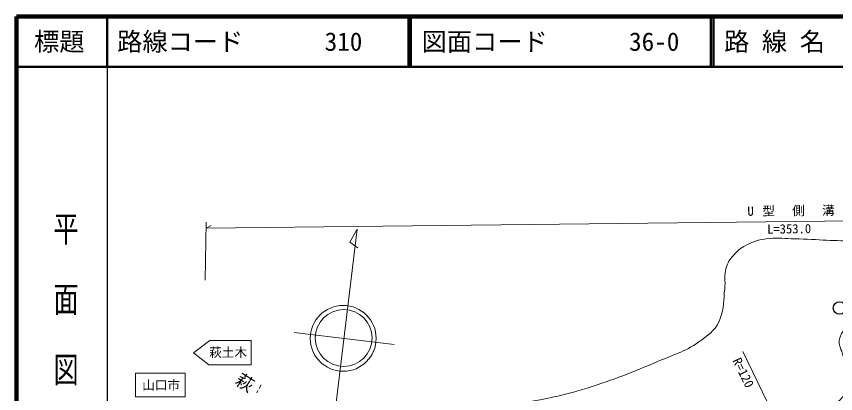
# Model space of a CAD drawing. Units: millimetres, scale not verified. Extents: x 40000 to 680000, y 20000 to 380000.
# Drawn here: x 40000 to 202484, y 305157 to 380000 of the extents above; entities that cross this region are included whole.
import ezdxf
from ezdxf.enums import TextEntityAlignment as Align

# ---------------------------------------------------------------- set-up
doc = ezdxf.new("R2010")
doc.units = ezdxf.units.MM
doc.header["$LTSCALE"] = 1000
for name, color, linetype, lineweight in [('M-BGD', 7, 'Continuous', 13), ('M-BMK-HTXT', 7, 'Continuous', 13), ('M-BMK-SRVR', 3, 'Continuous', 13), ('M-STR-HTXT', 7, 'Continuous', 13), ('M-STR-STRC', 7, 'Continuous', 13), ('M-TTL', 2, 'Continuous', 140), ('M-TTL-BAND', 7, 'Continuous', 25), ('M-TTL-LINE', 7, 'Continuous', 50)]:
    doc.layers.add(name, color=color, linetype=linetype, lineweight=lineweight)
doc.layers.add('M-TTL-TXT', color=7, linetype='Continuous')
doc.styles.add('@ＭＳ ゴシック', font='')
doc.styles.add('ＭＳ ゴシック', font='')
doc.styles.get('@ＭＳ ゴシック').set_extended_font_data('@MS Gothic')
doc.styles.get('ＭＳ ゴシック').set_extended_font_data('MS Gothic')

msp = doc.modelspace()

# ---------------------------------------------------------------- linework, layer by layer
at = {"layer": 'M-BGD'}
for p, q in [((87662, 305319), (87911, 305752)), ((88159, 306186), (88576, 306915))]:
    msp.add_line(p, q, dxfattribs=at)
at = {"layer": 'M-BGD', "lineweight": 25}
msp.add_circle((203273, 322138), 1250, dxfattribs=at)
at = {"layer": 'M-BGD'}
for points, knots in [([(93466, 301835), (96946, 302020), (98040, 302122), (100954, 301871), (103237, 301674), (104475, 301215), (106758, 301011), (109380, 300777), (110861, 300832), (113493, 300760), (116277, 300684), (117843, 300506), (120622, 300688), (128198, 301186), (132440, 301766), (139896, 303196), (145127, 304200), (148114, 304621), (153188, 306241), (158798, 308033), (161874, 309264), (167292, 311576), (170746, 313049), (172901, 313578), (175926, 315803), (177700, 317108), (178837, 318006), (179616, 320066), (180434, 322230), (180221, 323625), (180486, 325923), (180677, 327571), (180304, 328576), (180803, 330159), (181120, 331166), (181466, 331697), (182147, 332504), (182981, 333492), (183562, 334011), (184718, 334590), (186388, 335428), (187451, 335754), (189312, 335918), (191280, 336091), (192394, 335892), (194370, 335855), (199285, 335763), (202037, 335367), (206951, 335518), (209623, 335600), (211114, 335783), (213779, 336002), (216211, 336202), (217583, 336248), (219996, 336614), (222288, 336961), (223574, 337219), (225791, 337899), (227393, 338390), (228332, 338622), (229795, 339437), (231729, 340516), (232724, 341302), (234381, 342771), (236110, 344305), (236674, 345022), (238374, 347138)], [0, 0, 0, 0, 1, 1, 1, 2, 2, 2, 3, 3, 3, 4, 4, 4, 5, 5, 5, 6, 6, 6, 7, 7, 7, 8, 8, 8, 9, 9, 9, 10, 10, 10, 11, 11, 11, 12, 12, 12, 13, 13, 13, 14, 14, 14, 15, 15, 15, 16, 16, 16, 17, 17, 17, 18, 18, 18, 19, 19, 19, 20, 20, 20, 21, 21, 21, 22, 22, 22, 22]), ([(100393, 281280), (107021, 281848), (108765, 281984), (114139, 282314), (120586, 282710), (124213, 282643), (130661, 283022), (136323, 283355), (139525, 283300), (145142, 284084), (150573, 284841), (153498, 285920), (158833, 287187), (162892, 288150), (165196, 288585), (169204, 289745), (174539, 291290), (177505, 292246), (182732, 294127), (187428, 295818), (190051, 296808), (194599, 298864), (197618, 300228), (199397, 300921), (202074, 302873), (203443, 303871), (204212, 304591), (204959, 306112), (205498, 307211), (205610, 308010), (205394, 309215), (205101, 310855), (204293, 311581), (203811, 313176), (203493, 314227), (202988, 314864), (203250, 315930), (203471, 316824), (203714, 317370), (204394, 317990), (204818, 318377), (205207, 318426), (205778, 318480), (206832, 318579), (207378, 318063), (208378, 317717), (209143, 317452), (209520, 317175), (210262, 316850), (211870, 316146), (212750, 315698), (214399, 315096), (215365, 314743), (215870, 314311), (216897, 314263), (218343, 314196), (219160, 314520), (220531, 314984), (222310, 315585), (223065, 316453), (224694, 317385), (226991, 318700), (228081, 319879), (230587, 320732), (232587, 321413), (233871, 321043), (235982, 321132), (238419, 321235), (239794, 321022), (242227, 321196), (245281, 321415), (246988, 321675), (249992, 322269), (252895, 322842), (254611, 323038), (257294, 324286), (258460, 324829), (259063, 325293), (259967, 326208), (260742, 326992), (260935, 327720), (261040, 328818), (261085, 329291), (261105, 329508), (261040, 330034)], [0, 0, 0, 0, 1, 1, 1, 2, 2, 2, 3, 3, 3, 4, 4, 4, 5, 5, 5, 6, 6, 6, 7, 7, 7, 8, 8, 8, 9, 9, 9, 10, 10, 10, 11, 11, 11, 12, 12, 12, 13, 13, 13, 14, 14, 14, 15, 15, 15, 16, 16, 16, 17, 17, 17, 18, 18, 18, 19, 19, 19, 20, 20, 20, 21, 21, 21, 22, 22, 22, 23, 23, 23, 24, 24, 24, 25, 25, 25, 26, 26, 26, 27, 27, 27, 28, 28, 28, 28])]:
    msp.add_open_spline(points, degree=3, knots=knots, dxfattribs=at)
at = {"layer": 'M-BMK-HTXT'}
for points in [[(78395, 315707), (75117, 313245), (78159, 310837)], [(78395, 315707), (86561, 315707), (86561, 310837), (78159, 310837)]]:
    msp.add_lwpolyline(points, dxfattribs=at)
at = {"layer": 'M-BMK-SRVR'}
msp.add_line((95107, 317300), (114931, 314886), dxfattribs=at)
msp.add_lwpolyline([(103283, 302282), (107598, 337765), (106138, 335177), (107734, 334106)], dxfattribs=at)
for centre, radius in [((104828, 316120), 6529), ((104925, 316198), 5635)]:
    msp.add_circle(centre, radius, dxfattribs=at)
at = {"layer": 'M-STR-HTXT'}
for p, q in [((77645, 337987), (327849, 340801)), ((77418, 327698), (77671, 339152)), ((77645, 337987), (78639, 338498)), ((197447, 286054), (184053, 313503))]:
    msp.add_line(p, q, dxfattribs=at)
at = {"layer": 'M-STR-STRC'}
msp.add_lwpolyline([(63646, 309209), (73477, 309209), (73477, 304518), (63646, 304518)], close=True, dxfattribs=at)
at = {"layer": 'M-TTL'}
for p, q in [((40000, 380000), (40000, 20000)), ((680000, 380000), (40000, 380000))]:
    msp.add_line(p, q, dxfattribs=at)
at = {"layer": 'M-TTL-BAND'}
msp.add_line((58000, 370000), (58000, 20000), dxfattribs=at)
at = {"layer": 'M-TTL-LINE'}
for p, q in [((58000, 380000), (58000, 370000)), ((117750, 380000), (117750, 370000)), ((118250, 380000), (118250, 370000)), ((177750, 380000), (177750, 370000)), ((178250, 380000), (178250, 370000)), ((40000, 370000), (680000, 370000))]:
    msp.add_line(p, q, dxfattribs=at)

# ---------------------------------------------------------------- texts
at = {"layer": 'M-BMK-HTXT', "style": 'ＭＳ ゴシック'}
msp.add_text('萩土木', height=1833, dxfattribs=at).set_placement((78250, 311868), align=Align.BOTTOM_LEFT)
at = {"layer": 'M-BMK-HTXT', "style": '@ＭＳ ゴシック'}
msp.add_text('萩\u3000市', height=2566, rotation=237.901, dxfattribs=at).set_placement((84517, 309976), align=Align.BOTTOM_LEFT)
at = {"layer": 'M-STR-HTXT', "style": 'ＭＳ ゴシック'}
msp.add_text('L=353.0', height=1833, rotation=0.645, dxfattribs=at).set_placement((188918, 336339), align=Align.BOTTOM_LEFT)
msp.add_text('R=120', height=1833, rotation=296.01, dxfattribs=at).set_placement((184187, 309318), align=Align.MIDDLE_CENTER)
at = {"layer": 'M-STR-HTXT', "insert": (185003, 340230), "char_height": 1833, "attachment_point": 7, "rotation": 0.645, "style": 'ＭＳ ゴシック'}
msp.add_mtext('\\T2.37;U型側溝', dxfattribs=at)
at = {"layer": 'M-STR-STRC', "style": 'ＭＳ ゴシック'}
msp.add_text('山口市', height=1833, dxfattribs=at).set_placement((64953, 305374), align=Align.BOTTOM_LEFT)
at = {"layer": 'M-TTL-BAND', "style": '@ＭＳ ゴシック', "width": 1.4}
msp.add_text('平  面  図', height=3666, rotation=270, dxfattribs=at).set_placement((49777, 306475), align=Align.MIDDLE_RIGHT)
at = {"layer": 'M-TTL-TXT', "style": 'ＭＳ ゴシック'}
msp.add_text('標題', height=3666, dxfattribs=at).set_placement((48500, 375000), align=Align.MIDDLE_CENTER)
for s, p in [('路線コード', (60000, 375000)), ('図面コード', (120380, 375000)), ('路 線 名', (180380, 375000)), ('310', (101142, 375000)), ('36-0', (161521, 375000))]:
    msp.add_text(s, height=3666, dxfattribs=at).set_placement(p, align=Align.MIDDLE_LEFT)

doc.saveas('drawing.dxf')
